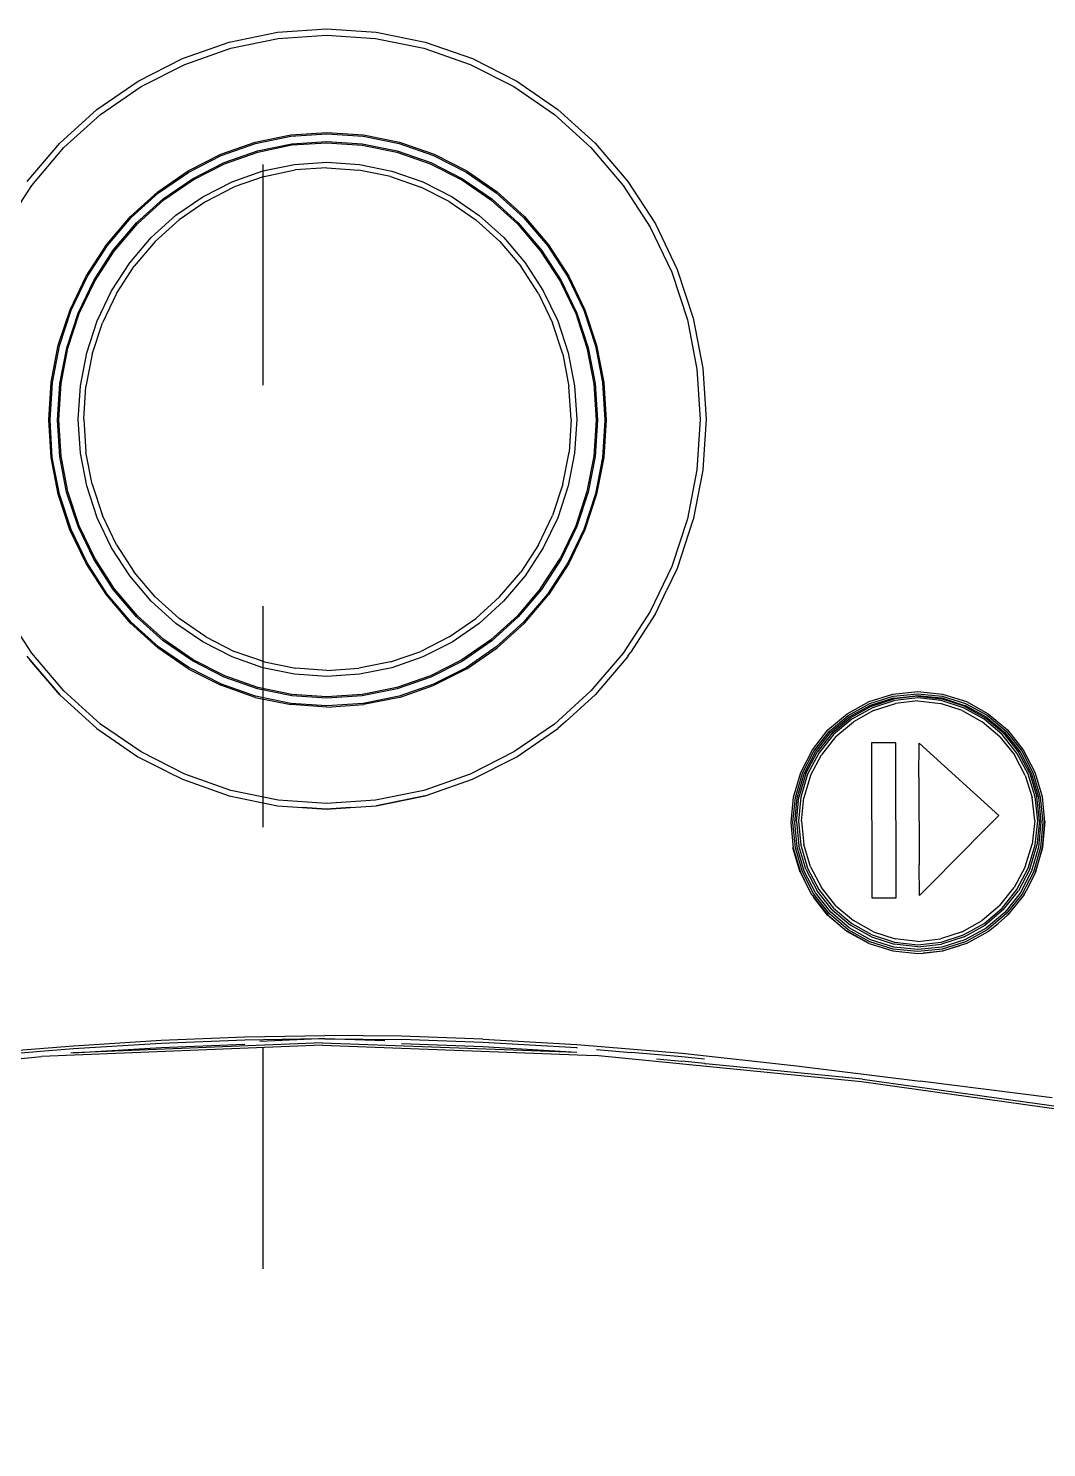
# Model space of a CAD drawing. Extents: x 41.9 to 126, y -21.3 to 38.1.
# Drawn here: x 101.682 to 102.143, y -8.56 to -7.917 of the extents above; entities that cross this region are included whole.
import ezdxf

# ---------------------------------------------------------------- set-up
doc = ezdxf.new("R2010")
doc.units = 0
doc.linetypes.add('(_DASHED_)', pattern=[0.3, 0.2, -0.1])
doc.linetypes.add('DASHDOT2', pattern=[0.5, 0.25, -0.125, 0, -0.125])
for name, color, linetype in [('ARQUITETURA_R07', 8, 'CONTINUOUS'), ('LINHA_EIXO', 8, 'DASHDOT2'), ('LISTAGEM_TEXTO', 7, 'CONTINUOUS')]:
    doc.layers.add(name, color=color, linetype=linetype)

# ---------------------------------------------------------------- blocks, each defined once
blk = doc.blocks.new('VISTAS')
at = {"layer": 'ARQUITETURA_R07'}
for p, q in [((1.89847, 0.64533), (1.90392, 0.64646)), ((1.89864, 0.64463), (1.90401, 0.64574)), ((1.90392, 0.64646), (1.90948, 0.64684)), ((1.90401, 0.64574), (1.90948, 0.64611)), ((1.90948, 0.64684), (1.9151, 0.64645)), ((1.90948, 0.64611), (1.91501, 0.64574)), ((1.91501, 0.64574), (1.92047, 0.64463)), ((1.9151, 0.64645), (1.92064, 0.64533)), ((1.89318, 0.64347), (1.89847, 0.64533)), ((1.89344, 0.6428), (1.89864, 0.64463)), ((1.92047, 0.64463), (1.9257, 0.6428)), ((1.92064, 0.64533), (1.92596, 0.64347)), ((1.88815, 0.64092), (1.89318, 0.64347)), ((1.88849, 0.64029), (1.89344, 0.6428)), ((1.9257, 0.6428), (1.93065, 0.64029)), ((1.92596, 0.64347), (1.93099, 0.64092)), ((1.8835, 0.63771), (1.88815, 0.64092)), ((1.93099, 0.64092), (1.93564, 0.63771)), ((1.8839, 0.63713), (1.88849, 0.64029)), ((1.93065, 0.64029), (1.93524, 0.63713)), ((1.87928, 0.6339), (1.8835, 0.63771)), ((1.93564, 0.63771), (1.93986, 0.6339)), ((1.87976, 0.63338), (1.8839, 0.63713)), ((1.93524, 0.63713), (1.93938, 0.63338)), ((1.9014, 0.634), (1.90541, 0.63483)), ((1.90144, 0.63385), (1.90542, 0.63468)), ((1.90541, 0.63483), (1.90949, 0.63511)), ((1.90542, 0.63468), (1.90949, 0.63495)), ((1.90949, 0.63511), (1.91363, 0.63483)), ((1.90949, 0.63495), (1.91362, 0.63467)), ((1.91362, 0.63467), (1.91768, 0.63385)), ((1.91363, 0.63483), (1.91772, 0.634)), ((1.87559, 0.62955), (1.87928, 0.6339)), ((1.87612, 0.6291), (1.87976, 0.63338)), ((1.89751, 0.63264), (1.9014, 0.634)), ((1.89756, 0.63249), (1.90144, 0.63385)), ((1.89789, 0.63169), (1.90166, 0.63301)), ((1.89794, 0.63156), (1.9017, 0.63288)), ((1.90166, 0.63301), (1.90554, 0.63381)), ((1.9017, 0.63288), (1.90556, 0.63368)), ((1.90554, 0.63381), (1.90949, 0.63408)), ((1.90556, 0.63368), (1.90949, 0.63394)), ((1.90949, 0.63408), (1.91351, 0.63381)), ((1.90949, 0.63394), (1.91349, 0.63367)), ((1.91349, 0.63367), (1.91743, 0.63287)), ((1.91351, 0.63381), (1.91746, 0.633)), ((1.91743, 0.63287), (1.9212, 0.63155)), ((1.91746, 0.633), (1.92126, 0.63168)), ((1.91768, 0.63385), (1.92158, 0.63248)), ((1.91772, 0.634), (1.92163, 0.63263)), ((1.93938, 0.63338), (1.94302, 0.6291)), ((1.93986, 0.6339), (1.94355, 0.62955)), ((1.89381, 0.63076), (1.89751, 0.63264)), ((1.89388, 0.63062), (1.89756, 0.63249)), ((1.89431, 0.62986), (1.89789, 0.63169)), ((1.89438, 0.62975), (1.89794, 0.63156)), ((1.90227, 0.63074), (1.90585, 0.63148)), ((1.90585, 0.63148), (1.9095, 0.63172)), ((1.9095, 0.63172), (1.9132, 0.63147)), ((1.9132, 0.63147), (1.91686, 0.63073)), ((1.9212, 0.63155), (1.92477, 0.62974)), ((1.92126, 0.63168), (1.92484, 0.62986)), ((1.92158, 0.63248), (1.92526, 0.63061)), ((1.92163, 0.63263), (1.92533, 0.63075)), ((1.89038, 0.62839), (1.89381, 0.63076)), ((1.89047, 0.62827), (1.89388, 0.63062)), ((1.89098, 0.62757), (1.89431, 0.62986)), ((1.89108, 0.62747), (1.89438, 0.62975)), ((1.89879, 0.62951), (1.90227, 0.63074)), ((1.90243, 0.63013), (1.89903, 0.62893)), ((1.90243, 0.63013), (1.90593, 0.63085)), ((1.9095, 0.63109), (1.90593, 0.63085)), ((1.9095, 0.63109), (1.91312, 0.63084)), ((1.91669, 0.63012), (1.91312, 0.63084)), ((1.91669, 0.63012), (1.92012, 0.62892)), ((1.91686, 0.63073), (1.92036, 0.62951)), ((1.92477, 0.62974), (1.92807, 0.62746)), ((1.92484, 0.62986), (1.92816, 0.62757)), ((1.92526, 0.63061), (1.92867, 0.62826)), ((1.92533, 0.63075), (1.92876, 0.62839)), ((1.87306, 0.62438), (1.87612, 0.6291)), ((1.88728, 0.62559), (1.89038, 0.62839)), ((1.88738, 0.62548), (1.89047, 0.62827)), ((1.89548, 0.62783), (1.89879, 0.62951)), ((1.8958, 0.62729), (1.89903, 0.62893)), ((1.92335, 0.62728), (1.92012, 0.62892)), ((1.92036, 0.62951), (1.92367, 0.62783)), ((1.92867, 0.62826), (1.93176, 0.62547)), ((1.92876, 0.62839), (1.93186, 0.6256)), ((1.94302, 0.6291), (1.94608, 0.62438)), ((1.94355, 0.62955), (1.94667, 0.62475)), ((1.88798, 0.62486), (1.89098, 0.62757)), ((1.88808, 0.62477), (1.89108, 0.62747)), ((1.89241, 0.62572), (1.89548, 0.62783)), ((1.8958, 0.62729), (1.8928, 0.62522)), ((1.92335, 0.62728), (1.92634, 0.62522)), ((1.92367, 0.62783), (1.92673, 0.62571)), ((1.92807, 0.62746), (1.93106, 0.62476)), ((1.92816, 0.62757), (1.93116, 0.62485)), ((1.88456, 0.62239), (1.88728, 0.62559)), ((1.88468, 0.62229), (1.88738, 0.62548)), ((1.88535, 0.62176), (1.88798, 0.62486)), ((1.88964, 0.62321), (1.89241, 0.62572)), ((1.89009, 0.62277), (1.8928, 0.62522)), ((1.92906, 0.62277), (1.92634, 0.62522)), ((1.92673, 0.62571), (1.92951, 0.62321)), ((1.93116, 0.62485), (1.9338, 0.62176)), ((1.93176, 0.62547), (1.93447, 0.62229)), ((1.93186, 0.6256), (1.93458, 0.62239)), ((1.88546, 0.62168), (1.88808, 0.62477)), ((1.93106, 0.62476), (1.93368, 0.62168)), ((1.94608, 0.62438), (1.94852, 0.61928)), ((1.94667, 0.62475), (1.94914, 0.61957)), ((1.88227, 0.61885), (1.88456, 0.62239)), ((1.8824, 0.61877), (1.88468, 0.62229)), ((1.88313, 0.61834), (1.88535, 0.62176)), ((1.88325, 0.61827), (1.88546, 0.62168)), ((1.88721, 0.62035), (1.88964, 0.62321)), ((1.89009, 0.62277), (1.88771, 0.61997)), ((1.92906, 0.62277), (1.93143, 0.61997)), ((1.92951, 0.62321), (1.93194, 0.62035)), ((1.93368, 0.62168), (1.93589, 0.61827)), ((1.9338, 0.62176), (1.93602, 0.61833)), ((1.93447, 0.62229), (1.93675, 0.61877)), ((1.93458, 0.62239), (1.93687, 0.61885)), ((1.88516, 0.61719), (1.88721, 0.62035)), ((1.93194, 0.62035), (1.93399, 0.61718)), ((1.88045, 0.61504), (1.88227, 0.61885)), ((1.88058, 0.61497), (1.8824, 0.61877)), ((1.88571, 0.61688), (1.88771, 0.61997)), ((1.93344, 0.61688), (1.93143, 0.61997)), ((1.93675, 0.61877), (1.93857, 0.61497)), ((1.93687, 0.61885), (1.9387, 0.61504)), ((1.94852, 0.61928), (1.9503, 0.61389)), ((1.94914, 0.61957), (1.95094, 0.61409)), ((1.88136, 0.61464), (1.88313, 0.61834)), ((1.88149, 0.61459), (1.88325, 0.61827)), ((1.88353, 0.61377), (1.88516, 0.61719)), ((1.88571, 0.61688), (1.88411, 0.61354)), ((1.93344, 0.61688), (1.93503, 0.61354)), ((1.93399, 0.61718), (1.93562, 0.61377)), ((1.93589, 0.61827), (1.93765, 0.61459)), ((1.93602, 0.61833), (1.93778, 0.61464)), ((1.87912, 0.61101), (1.88045, 0.61504)), ((1.87926, 0.61096), (1.88058, 0.61497)), ((1.88008, 0.61073), (1.88136, 0.61464)), ((1.88021, 0.6107), (1.88149, 0.61459)), ((1.88234, 0.61017), (1.88353, 0.61377)), ((1.93562, 0.61377), (1.93681, 0.61017)), ((1.93765, 0.61459), (1.93893, 0.61071)), ((1.93778, 0.61464), (1.93907, 0.61073)), ((1.93857, 0.61497), (1.93989, 0.61096)), ((1.9387, 0.61504), (1.94002, 0.61101)), ((1.9503, 0.61389), (1.95137, 0.60829)), ((1.95094, 0.61409), (1.95204, 0.60841)), ((1.88295, 0.61002), (1.88411, 0.61354)), ((1.93619, 0.61002), (1.93503, 0.61354)), ((1.87832, 0.60682), (1.87912, 0.61101)), ((1.87846, 0.60679), (1.87926, 0.61096)), ((1.8793, 0.60668), (1.88008, 0.61073)), ((1.87944, 0.60667), (1.88021, 0.6107)), ((1.93893, 0.61071), (1.93971, 0.60666)), ((1.93907, 0.61073), (1.93985, 0.60667)), ((1.93989, 0.61096), (1.94069, 0.60679)), ((1.94002, 0.61101), (1.94083, 0.60681)), ((1.88162, 0.60642), (1.88234, 0.61017)), ((1.88295, 0.61002), (1.88225, 0.60635)), ((1.93619, 0.61002), (1.93689, 0.60635)), ((1.93681, 0.61017), (1.93752, 0.60641)), ((1.95137, 0.60829), (1.95173, 0.6026)), ((1.95204, 0.60841), (1.9524, 0.60263)), ((1.87804, 0.60256), (1.87832, 0.60682)), ((1.87819, 0.60255), (1.87846, 0.60679)), ((1.87903, 0.60255), (1.8793, 0.60668)), ((1.87918, 0.60256), (1.87944, 0.60667)), ((1.88137, 0.60261), (1.88162, 0.60642)), ((1.88201, 0.60263), (1.88225, 0.60635)), ((1.93713, 0.60262), (1.93689, 0.60635)), ((1.93752, 0.60641), (1.93777, 0.6026)), ((1.93971, 0.60666), (1.93997, 0.60255)), ((1.93985, 0.60667), (1.94011, 0.60254)), ((1.94069, 0.60679), (1.94096, 0.60254)), ((1.94083, 0.60681), (1.9411, 0.60255)), ((1.87831, 0.59832), (1.87804, 0.60256)), ((1.87845, 0.59832), (1.87819, 0.60255)), ((1.87929, 0.59844), (1.87903, 0.60255)), ((1.87944, 0.59847), (1.87918, 0.60256)), ((1.88162, 0.59881), (1.88137, 0.60261)), ((1.88201, 0.60263), (1.88225, 0.59892)), ((1.93713, 0.60262), (1.9369, 0.59892)), ((1.93777, 0.6026), (1.93753, 0.59881)), ((1.93997, 0.60255), (1.93971, 0.59846)), ((1.94011, 0.60254), (1.93985, 0.59843)), ((1.94096, 0.60254), (1.94069, 0.59832)), ((1.9411, 0.60255), (1.94083, 0.59831)), ((1.95173, 0.6026), (1.95137, 0.59693)), ((1.9524, 0.60263), (1.95204, 0.59691)), ((1.87912, 0.59415), (1.87831, 0.59832)), ((1.87925, 0.59417), (1.87845, 0.59832)), ((1.88007, 0.5944), (1.87929, 0.59844)), ((1.88021, 0.59445), (1.87944, 0.59847)), ((1.88234, 0.59509), (1.88162, 0.59881)), ((1.88295, 0.59528), (1.88225, 0.59892)), ((1.93619, 0.59528), (1.9369, 0.59892)), ((1.93753, 0.59881), (1.93681, 0.59509)), ((1.93971, 0.59846), (1.93893, 0.59445)), ((1.93985, 0.59843), (1.93907, 0.5944)), ((1.94069, 0.59832), (1.93989, 0.59418)), ((1.94083, 0.59831), (1.94002, 0.59415)), ((1.95137, 0.59693), (1.95029, 0.59137)), ((1.95203, 0.59688), (1.95095, 0.59126)), ((1.95204, 0.59691), (1.95203, 0.59688)), ((1.88136, 0.5905), (1.88007, 0.5944)), ((1.88149, 0.59057), (1.88021, 0.59445)), ((1.88352, 0.59149), (1.88234, 0.59509)), ((1.88295, 0.59528), (1.88411, 0.59176)), ((1.93619, 0.59528), (1.93503, 0.59176)), ((1.93681, 0.59509), (1.93562, 0.59149)), ((1.93893, 0.59445), (1.93765, 0.59057)), ((1.93907, 0.5944), (1.93778, 0.5905)), ((1.88044, 0.59012), (1.87912, 0.59415)), ((1.88057, 0.59017), (1.87925, 0.59417)), ((1.93989, 0.59418), (1.93856, 0.59017)), ((1.94002, 0.59415), (1.93869, 0.59012)), ((1.88515, 0.58807), (1.88352, 0.59149)), ((1.8857, 0.58842), (1.88411, 0.59176)), ((1.93344, 0.58842), (1.93503, 0.59176)), ((1.93562, 0.59149), (1.93398, 0.58807)), ((1.95029, 0.59137), (1.94852, 0.58599)), ((1.94915, 0.58579), (1.95095, 0.59126)), ((1.88227, 0.58631), (1.88044, 0.59012)), ((1.88239, 0.58637), (1.88057, 0.59017)), ((1.88313, 0.5868), (1.88136, 0.5905)), ((1.88325, 0.58691), (1.88149, 0.59057)), ((1.93765, 0.59057), (1.93588, 0.58689)), ((1.93778, 0.5905), (1.93601, 0.5868)), ((1.93856, 0.59017), (1.93675, 0.58637)), ((1.93869, 0.59012), (1.93687, 0.58631)), ((1.8872, 0.58491), (1.88515, 0.58807)), ((1.8857, 0.58842), (1.88771, 0.58533)), ((1.93344, 0.58842), (1.93143, 0.58532)), ((1.93398, 0.58807), (1.93193, 0.5849)), ((1.88456, 0.58277), (1.88227, 0.58631)), ((1.88467, 0.58285), (1.88239, 0.58637)), ((1.88535, 0.58338), (1.88313, 0.5868)), ((1.88546, 0.58348), (1.88325, 0.58691)), ((1.93368, 0.58348), (1.93588, 0.58689)), ((1.93601, 0.5868), (1.93379, 0.58338)), ((1.93675, 0.58637), (1.93446, 0.58285)), ((1.93687, 0.58631), (1.93458, 0.58278)), ((1.88964, 0.58205), (1.8872, 0.58491)), ((1.89008, 0.58253), (1.88771, 0.58533)), ((1.92905, 0.58253), (1.93143, 0.58532)), ((1.93193, 0.5849), (1.9295, 0.58204)), ((1.94852, 0.58599), (1.94608, 0.58089)), ((1.94914, 0.58576), (1.94794, 0.58324)), ((1.94915, 0.58579), (1.94914, 0.58576)), ((1.88798, 0.58028), (1.88535, 0.58338)), ((1.88808, 0.5804), (1.88546, 0.58348)), ((1.93368, 0.58348), (1.93106, 0.58039)), ((1.93379, 0.58338), (1.93116, 0.58028)), ((1.94667, 0.58061), (1.94794, 0.58324)), ((1.88728, 0.57957), (1.88456, 0.58277)), ((1.88738, 0.57967), (1.88467, 0.58285)), ((1.89241, 0.57954), (1.88964, 0.58205)), ((1.89008, 0.58253), (1.8928, 0.58008)), ((1.92905, 0.58253), (1.92634, 0.58008)), ((1.9295, 0.58204), (1.92673, 0.57954)), ((1.93446, 0.58285), (1.93176, 0.57966)), ((1.93186, 0.57957), (1.93458, 0.58278)), ((1.87612, 0.57616), (1.87306, 0.58089)), ((1.89098, 0.57757), (1.88798, 0.58028)), ((1.89107, 0.5777), (1.88808, 0.5804)), ((1.8958, 0.57801), (1.8928, 0.58008)), ((1.92335, 0.57801), (1.92634, 0.58008)), ((1.93106, 0.58039), (1.92807, 0.57769)), ((1.93116, 0.58028), (1.92816, 0.57756)), ((1.94608, 0.58089), (1.94302, 0.57616)), ((1.94666, 0.58058), (1.94384, 0.57623)), ((1.94667, 0.58061), (1.94666, 0.58058)), ((1.88728, 0.57957), (1.89038, 0.57678)), ((1.89047, 0.57688), (1.88738, 0.57967)), ((1.89548, 0.57743), (1.89241, 0.57954)), ((1.92673, 0.57954), (1.92367, 0.57742)), ((1.93176, 0.57966), (1.92867, 0.57687)), ((1.93186, 0.57957), (1.92876, 0.57677)), ((1.89381, 0.57441), (1.89038, 0.57678)), ((1.89388, 0.57453), (1.89047, 0.57688)), ((1.89431, 0.57528), (1.89098, 0.57757)), ((1.89438, 0.57542), (1.89107, 0.5777)), ((1.89879, 0.57575), (1.89548, 0.57743)), ((1.8958, 0.57801), (1.89903, 0.57637)), ((1.92335, 0.57801), (1.92012, 0.57637)), ((1.92367, 0.57742), (1.92036, 0.57575)), ((1.92807, 0.57769), (1.92477, 0.57541)), ((1.92816, 0.57756), (1.92484, 0.57527)), ((1.92867, 0.57687), (1.92526, 0.57452)), ((1.92533, 0.5744), (1.92876, 0.57677)), ((1.87558, 0.57581), (1.8759, 0.57541)), ((1.87928, 0.57143), (1.8759, 0.57541)), ((1.8759, 0.57541), (1.87928, 0.57146)), ((1.87976, 0.57189), (1.87612, 0.57616)), ((1.89789, 0.57346), (1.89431, 0.57528)), ((1.89795, 0.5736), (1.89438, 0.57542)), ((1.90227, 0.57452), (1.89879, 0.57575)), ((1.90244, 0.57517), (1.89903, 0.57637)), ((1.90244, 0.57517), (1.90594, 0.57445)), ((1.9167, 0.57518), (1.91313, 0.57445)), ((1.9167, 0.57518), (1.92012, 0.57637)), ((1.92036, 0.57575), (1.91686, 0.57452)), ((1.92477, 0.57541), (1.92121, 0.5736)), ((1.92484, 0.57527), (1.92126, 0.57346)), ((1.94302, 0.57616), (1.93938, 0.57189)), ((1.94355, 0.57578), (1.93986, 0.57146)), ((1.94356, 0.57581), (1.94355, 0.57578)), ((1.94356, 0.57581), (1.94384, 0.57623)), ((1.89381, 0.57441), (1.89751, 0.57253)), ((1.89757, 0.57265), (1.89388, 0.57453)), ((1.90167, 0.57213), (1.89789, 0.57346)), ((1.9017, 0.57228), (1.89795, 0.5736)), ((1.90585, 0.57378), (1.90227, 0.57452)), ((1.9095, 0.57353), (1.90585, 0.57378)), ((1.9095, 0.57421), (1.90594, 0.57445)), ((1.9095, 0.57421), (1.91313, 0.57445)), ((1.91321, 0.57378), (1.9095, 0.57353)), ((1.91686, 0.57452), (1.91321, 0.57378)), ((1.92121, 0.5736), (1.91743, 0.57228)), ((1.92126, 0.57346), (1.91747, 0.57213)), ((1.92526, 0.57452), (1.92158, 0.57265)), ((1.92533, 0.5744), (1.92164, 0.57253)), ((1.88391, 0.56814), (1.87976, 0.57189)), ((1.90141, 0.57116), (1.89751, 0.57253)), ((1.90144, 0.57129), (1.89757, 0.57265)), ((1.90554, 0.57133), (1.90167, 0.57213)), ((1.90556, 0.57148), (1.9017, 0.57228)), ((1.91743, 0.57228), (1.91349, 0.57149)), ((1.91747, 0.57213), (1.91351, 0.57133)), ((1.92158, 0.57265), (1.91769, 0.57129)), ((1.91772, 0.57116), (1.92164, 0.57253)), ((1.93938, 0.57189), (1.93524, 0.56814)), ((1.87928, 0.57146), (1.88349, 0.56765)), ((1.88349, 0.56765), (1.87928, 0.57143)), ((1.90141, 0.57116), (1.90541, 0.57034)), ((1.90543, 0.57046), (1.90144, 0.57129)), ((1.9095, 0.57005), (1.90541, 0.57034)), ((1.9095, 0.57019), (1.90543, 0.57046)), ((1.9095, 0.57106), (1.90554, 0.57133)), ((1.9095, 0.57122), (1.90556, 0.57148)), ((1.91349, 0.57149), (1.9095, 0.57122)), ((1.91351, 0.57133), (1.9095, 0.57106)), ((1.91362, 0.57046), (1.9095, 0.57019)), ((1.9095, 0.57005), (1.91364, 0.57034)), ((1.91769, 0.57129), (1.91362, 0.57046)), ((1.91772, 0.57116), (1.91364, 0.57034)), ((1.93656, 0.56845), (1.93986, 0.57146)), ((1.96836, 0.56931), (1.97084, 0.57068)), ((1.96847, 0.56912), (1.97091, 0.57047)), ((1.96859, 0.56895), (1.971, 0.57028)), ((1.97084, 0.57068), (1.97354, 0.57152)), ((1.97091, 0.57047), (1.97358, 0.5713)), ((1.971, 0.57028), (1.97362, 0.5711)), ((1.97107, 0.57025), (1.97362, 0.5711)), ((1.97112, 0.57018), (1.97369, 0.57101)), ((1.97374, 0.57082), (1.97121, 0.56999)), ((1.97135, 0.56967), (1.97381, 0.57048)), ((1.97354, 0.57152), (1.97635, 0.57181)), ((1.97358, 0.5713), (1.97635, 0.57158)), ((1.97362, 0.5711), (1.97367, 0.57108)), ((1.97367, 0.57108), (1.97575, 0.57129)), ((1.97637, 0.5713), (1.97369, 0.57101)), ((1.97637, 0.57111), (1.97374, 0.57082)), ((1.97637, 0.57077), (1.97381, 0.57048)), ((1.97575, 0.57129), (1.97635, 0.57138)), ((1.97635, 0.57181), (1.97915, 0.57152)), ((1.97635, 0.57158), (1.97911, 0.5713)), ((1.97635, 0.57138), (1.97702, 0.57129)), ((1.97637, 0.5713), (1.97903, 0.57101)), ((1.97899, 0.57082), (1.97637, 0.57111)), ((1.97637, 0.57077), (1.97892, 0.57048)), ((1.97702, 0.57129), (1.97905, 0.57107)), ((1.97702, 0.57129), (1.97907, 0.5711)), ((1.98138, 0.56967), (1.97892, 0.57048)), ((1.98151, 0.56999), (1.97899, 0.57082)), ((1.9816, 0.57018), (1.97903, 0.57101)), ((1.97907, 0.5711), (1.98164, 0.57025)), ((1.97911, 0.5713), (1.98176, 0.57047)), ((1.97915, 0.57152), (1.98184, 0.57068)), ((1.98164, 0.57025), (1.98168, 0.57028)), ((1.98168, 0.57028), (1.98409, 0.56895)), ((1.98176, 0.57047), (1.9842, 0.56913)), ((1.98184, 0.57068), (1.98432, 0.56931)), ((1.96619, 0.56747), (1.96836, 0.56931)), ((1.96633, 0.56731), (1.96847, 0.56912)), ((1.96649, 0.56717), (1.96859, 0.56895)), ((1.96667, 0.56711), (1.96875, 0.56886)), ((1.96888, 0.56869), (1.96683, 0.56697)), ((1.97112, 0.57018), (1.96875, 0.56886)), ((1.97121, 0.56999), (1.96888, 0.56869)), ((1.97135, 0.56967), (1.96908, 0.5684)), ((1.98138, 0.56967), (1.98364, 0.5684)), ((1.98384, 0.56869), (1.98151, 0.56999)), ((1.9816, 0.57018), (1.98396, 0.56886)), ((1.98589, 0.56696), (1.98384, 0.56869)), ((1.98604, 0.5671), (1.98396, 0.56886)), ((1.98409, 0.56895), (1.98619, 0.56717)), ((1.9842, 0.56913), (1.98635, 0.56732)), ((1.98432, 0.56931), (1.98649, 0.56748)), ((1.88349, 0.56765), (1.88813, 0.56443)), ((1.88849, 0.56498), (1.88391, 0.56814)), ((1.93524, 0.56814), (1.93065, 0.56498)), ((1.93099, 0.56444), (1.93565, 0.56765)), ((1.93656, 0.56845), (1.93565, 0.56765)), ((1.96442, 0.56522), (1.96619, 0.56747)), ((1.96459, 0.56509), (1.96633, 0.56731)), ((1.96477, 0.56499), (1.96649, 0.56717)), ((1.96667, 0.56711), (1.96497, 0.56497)), ((1.96708, 0.56672), (1.96908, 0.5684)), ((1.98564, 0.56671), (1.98364, 0.5684)), ((1.98604, 0.5671), (1.98774, 0.56496)), ((1.98619, 0.56717), (1.98792, 0.565)), ((1.98635, 0.56732), (1.9881, 0.56511)), ((1.98649, 0.56748), (1.98828, 0.56524)), ((1.96683, 0.56697), (1.96515, 0.56486)), ((1.96708, 0.56672), (1.96544, 0.56467)), ((1.97388, 0.56602), (1.97113, 0.56602)), ((1.97113, 0.56602), (1.97114, 0.54846)), ((1.9739, 0.54846), (1.97388, 0.56602)), ((1.97648, 0.56213), (1.97651, 0.56596)), ((1.97651, 0.56596), (1.9855, 0.55781)), ((1.98564, 0.56671), (1.98727, 0.56466)), ((1.98757, 0.56485), (1.98589, 0.56696)), ((1.88815, 0.56441), (1.88813, 0.56443)), ((1.89149, 0.56272), (1.88815, 0.56441)), ((1.89344, 0.56247), (1.88849, 0.56498)), ((1.93065, 0.56498), (1.92571, 0.56246)), ((1.92596, 0.56189), (1.93099, 0.56444)), ((1.9631, 0.56266), (1.96442, 0.56522)), ((1.9633, 0.56257), (1.96459, 0.56509)), ((1.9635, 0.5625), (1.96477, 0.56499)), ((1.96369, 0.56253), (1.96497, 0.56497)), ((1.96515, 0.56486), (1.96389, 0.56246)), ((1.96421, 0.56233), (1.96544, 0.56467)), ((1.9885, 0.56233), (1.98727, 0.56466)), ((1.98883, 0.56246), (1.98757, 0.56485)), ((1.98902, 0.56253), (1.98774, 0.56496)), ((1.98792, 0.565), (1.98921, 0.56252)), ((1.9881, 0.56511), (1.98941, 0.5626)), ((1.98828, 0.56524), (1.9896, 0.56269)), ((1.89149, 0.56272), (1.89318, 0.56189)), ((1.89864, 0.56064), (1.89344, 0.56247)), ((1.92571, 0.56246), (1.92047, 0.56063)), ((1.9623, 0.55988), (1.9631, 0.56266)), ((1.9625, 0.55983), (1.9633, 0.56257)), ((1.96271, 0.5598), (1.9635, 0.5625)), ((1.96369, 0.56253), (1.96291, 0.55988)), ((1.96389, 0.56246), (1.96311, 0.55985)), ((1.96421, 0.56233), (1.96345, 0.55979)), ((1.9885, 0.56233), (1.98929, 0.55982)), ((1.98963, 0.55989), (1.98883, 0.56246)), ((1.98902, 0.56253), (1.98983, 0.55992)), ((1.98921, 0.56252), (1.99, 0.55985)), ((1.98941, 0.5626), (1.99021, 0.55988)), ((1.9896, 0.56269), (1.99042, 0.55994)), ((1.89318, 0.56189), (1.89847, 0.56003)), ((1.90401, 0.55953), (1.89864, 0.56064)), ((1.92047, 0.56063), (1.91502, 0.55953)), ((1.92064, 0.56003), (1.92596, 0.56189)), ((1.97648, 0.56213), (1.97649, 0.55221)), ((1.89847, 0.56003), (1.90392, 0.5589)), ((1.90948, 0.55915), (1.90401, 0.55953)), ((1.91502, 0.55953), (1.90948, 0.55915)), ((1.9151, 0.5589), (1.92064, 0.56003)), ((1.92064, 0.56), (1.91511, 0.55888)), ((1.96202, 0.557), (1.9623, 0.55988)), ((1.96223, 0.55699), (1.9625, 0.55983)), ((1.96244, 0.557), (1.96271, 0.5598)), ((1.96264, 0.55712), (1.96291, 0.55988)), ((1.96311, 0.55985), (1.96284, 0.55714)), ((1.96319, 0.55715), (1.96345, 0.55979)), ((1.98957, 0.55721), (1.98929, 0.55982)), ((1.98991, 0.5572), (1.98963, 0.55989)), ((1.99011, 0.55719), (1.98983, 0.55992)), ((1.99, 0.55985), (1.99028, 0.55706)), ((1.99021, 0.55988), (1.99049, 0.55705)), ((1.99042, 0.55994), (1.9907, 0.55706)), ((1.90392, 0.5589), (1.90673, 0.55868)), ((1.90948, 0.5585), (1.90673, 0.55868)), ((1.90673, 0.55868), (1.90948, 0.55852)), ((1.91218, 0.55868), (1.90948, 0.5585)), ((1.90948, 0.55852), (1.91218, 0.55868)), ((1.91218, 0.55868), (1.9151, 0.5589)), ((1.9855, 0.55781), (1.98264, 0.55491)), ((1.96229, 0.55411), (1.96202, 0.557)), ((1.9625, 0.55415), (1.96223, 0.55699)), ((1.96271, 0.5542), (1.96244, 0.557)), ((1.96264, 0.55712), (1.96291, 0.55436)), ((1.96284, 0.55714), (1.96311, 0.55442)), ((1.96319, 0.55715), (1.96345, 0.55451)), ((1.98957, 0.55721), (1.98928, 0.55456)), ((1.98962, 0.55448), (1.98991, 0.5572)), ((1.99011, 0.55719), (1.98982, 0.55441)), ((1.99028, 0.55706), (1.99002, 0.55422)), ((1.99049, 0.55705), (1.99022, 0.55417)), ((1.9907, 0.55706), (1.99043, 0.55414)), ((1.9905, 0.5542), (1.99077, 0.55713)), ((1.96222, 0.55416), (1.96222, 0.55413)), ((1.96349, 0.55151), (1.96271, 0.5542)), ((1.96369, 0.55171), (1.96291, 0.55436)), ((1.96311, 0.55442), (1.96389, 0.55182)), ((1.96421, 0.55197), (1.96345, 0.55451)), ((1.98219, 0.55445), (1.97653, 0.54873)), ((1.98219, 0.55445), (1.98264, 0.55491)), ((1.98849, 0.552), (1.98928, 0.55456)), ((1.98882, 0.55184), (1.98962, 0.55448)), ((1.98902, 0.55173), (1.98982, 0.55441)), ((1.99002, 0.55422), (1.98923, 0.55149)), ((1.99022, 0.55417), (1.98943, 0.55139)), ((1.99049, 0.55416), (1.9905, 0.5542)), ((1.96303, 0.55137), (1.96222, 0.55413)), ((1.9631, 0.55134), (1.96229, 0.55411)), ((1.9633, 0.55141), (1.9625, 0.55415)), ((1.98968, 0.55137), (1.99049, 0.55416)), ((1.99043, 0.55414), (1.98968, 0.55137)), ((1.96303, 0.55137), (1.96405, 0.54939)), ((1.96405, 0.54939), (1.9631, 0.55134)), ((1.9646, 0.54889), (1.9633, 0.55141)), ((1.96478, 0.54903), (1.96349, 0.55151)), ((1.96369, 0.55171), (1.96497, 0.54927)), ((1.96389, 0.55182), (1.96514, 0.54941)), ((1.96421, 0.55197), (1.96544, 0.54963)), ((1.97653, 0.54873), (1.97649, 0.55221)), ((1.98849, 0.552), (1.98726, 0.54964)), ((1.98756, 0.54943), (1.98882, 0.55184)), ((1.98902, 0.55173), (1.98774, 0.54928)), ((1.98923, 0.55149), (1.98794, 0.549)), ((1.98943, 0.55139), (1.98811, 0.54886)), ((1.98968, 0.55133), (1.98859, 0.54923)), ((1.98962, 0.55132), (1.98859, 0.54923)), ((1.98968, 0.55133), (1.98962, 0.55132)), ((1.98968, 0.55133), (1.98968, 0.55137)), ((1.96437, 0.5488), (1.96405, 0.54939)), ((1.96514, 0.54941), (1.96682, 0.54731)), ((1.96708, 0.54758), (1.96544, 0.54963)), ((1.98563, 0.54759), (1.98726, 0.54964)), ((1.98589, 0.54731), (1.98756, 0.54943)), ((1.96442, 0.54878), (1.96437, 0.5488)), ((1.96616, 0.54655), (1.96442, 0.54878)), ((1.96442, 0.54878), (1.96458, 0.54851)), ((1.96615, 0.54652), (1.96458, 0.54851)), ((1.96458, 0.54851), (1.96616, 0.54655)), ((1.96635, 0.54668), (1.9646, 0.54889)), ((1.9665, 0.54684), (1.96478, 0.54903)), ((1.96667, 0.54713), (1.96497, 0.54927)), ((1.97114, 0.54846), (1.9739, 0.54846)), ((1.98604, 0.54714), (1.98774, 0.54928)), ((1.98794, 0.549), (1.9862, 0.54683)), ((1.98811, 0.54886), (1.98635, 0.54666)), ((1.98829, 0.54875), (1.98655, 0.54654)), ((1.98834, 0.54879), (1.98829, 0.54875)), ((1.98829, 0.54875), (1.98834, 0.54875)), ((1.98834, 0.54879), (1.98859, 0.54923)), ((1.98834, 0.54879), (1.98834, 0.54875)), ((1.96834, 0.54467), (1.96615, 0.54652)), ((1.9662, 0.54653), (1.96616, 0.54655)), ((1.9662, 0.54653), (1.96834, 0.5447)), ((1.96848, 0.54486), (1.96635, 0.54668)), ((1.9686, 0.54506), (1.9665, 0.54684)), ((1.96667, 0.54713), (1.96875, 0.54538)), ((1.96682, 0.54731), (1.96887, 0.54558)), ((1.96708, 0.54758), (1.96907, 0.5459)), ((1.98563, 0.54759), (1.98364, 0.5459)), ((1.98384, 0.54558), (1.98589, 0.54731)), ((1.98604, 0.54714), (1.98396, 0.54538)), ((1.9862, 0.54683), (1.98409, 0.54505)), ((1.98635, 0.54666), (1.98421, 0.54485)), ((1.9865, 0.54651), (1.98544, 0.54557)), ((1.98655, 0.54654), (1.9865, 0.54651)), ((1.98655, 0.5465), (1.9865, 0.54651)), ((1.98655, 0.5465), (1.98655, 0.54654)), ((1.96834, 0.5447), (1.96837, 0.54469)), ((1.97081, 0.54329), (1.96834, 0.54467)), ((1.97083, 0.54332), (1.96837, 0.54469)), ((1.97092, 0.5435), (1.96848, 0.54486)), ((1.97101, 0.54372), (1.9686, 0.54506)), ((1.97112, 0.54406), (1.96875, 0.54538)), ((1.96887, 0.54558), (1.9712, 0.54428)), ((1.97134, 0.54463), (1.96907, 0.5459)), ((1.97134, 0.54463), (1.9738, 0.54382)), ((1.98137, 0.54463), (1.97891, 0.54382)), ((1.98137, 0.54463), (1.98364, 0.5459)), ((1.98151, 0.54428), (1.98384, 0.54558)), ((1.98159, 0.54406), (1.98396, 0.54538)), ((1.98409, 0.54505), (1.98168, 0.54372)), ((1.98421, 0.54485), (1.98176, 0.5435)), ((1.98187, 0.54332), (1.98432, 0.54468)), ((1.98432, 0.54468), (1.98436, 0.5447)), ((1.98436, 0.5447), (1.98544, 0.54557)), ((1.97083, 0.54332), (1.97353, 0.54248)), ((1.97358, 0.54267), (1.97092, 0.5435)), ((1.97362, 0.5429), (1.97101, 0.54372)), ((1.97112, 0.54406), (1.97369, 0.54323)), ((1.9712, 0.54428), (1.97373, 0.54346)), ((1.97636, 0.54294), (1.97369, 0.54323)), ((1.97373, 0.54346), (1.97636, 0.54317)), ((1.97636, 0.54353), (1.9738, 0.54382)), ((1.97636, 0.54353), (1.97891, 0.54382)), ((1.97636, 0.54317), (1.97898, 0.54346)), ((1.97636, 0.54294), (1.97903, 0.54323)), ((1.97898, 0.54346), (1.98151, 0.54428)), ((1.98159, 0.54406), (1.97903, 0.54323)), ((1.98168, 0.54372), (1.97906, 0.5429)), ((1.98176, 0.5435), (1.97911, 0.54267)), ((1.98116, 0.54306), (1.97916, 0.54244)), ((1.97916, 0.54248), (1.98116, 0.54306)), ((1.98184, 0.54331), (1.98116, 0.54306)), ((1.98187, 0.54332), (1.98184, 0.54331)), ((1.97353, 0.54248), (1.97635, 0.54219)), ((1.97635, 0.54215), (1.97353, 0.54244)), ((1.97634, 0.54239), (1.97358, 0.54267)), ((1.97634, 0.54262), (1.97362, 0.5429)), ((1.97906, 0.5429), (1.97634, 0.54262)), ((1.97911, 0.54267), (1.97634, 0.54239)), ((1.97635, 0.54219), (1.97694, 0.54221)), ((1.97694, 0.54221), (1.97916, 0.54248)), ((1.97916, 0.54244), (1.97694, 0.54221)), ((1.86988, 0.53087), (1.88083, 0.53174)), ((1.909, 0.53181), (1.87723, 0.53052)), ((1.88083, 0.53174), (1.89076, 0.53235)), ((1.909, 0.53206), (1.88083, 0.53092)), ((1.89076, 0.53198), (1.88083, 0.53137)), ((1.89076, 0.53235), (1.90022, 0.53273)), ((1.90022, 0.53236), (1.89076, 0.53198)), ((1.89076, 0.53153), (1.90022, 0.53191)), ((1.90022, 0.53273), (1.90927, 0.53289)), ((1.9086, 0.53251), (1.90022, 0.53236)), ((1.9086, 0.53251), (1.90192, 0.53223)), ((1.90874, 0.53251), (1.9086, 0.53251)), ((1.90899, 0.53252), (1.90874, 0.53251)), ((1.90917, 0.53252), (1.90899, 0.53252)), ((1.909, 0.53206), (1.93779, 0.531)), ((1.909, 0.53181), (1.93986, 0.53064)), ((1.90927, 0.53252), (1.90917, 0.53252)), ((1.91794, 0.53282), (1.90927, 0.53289)), ((1.90927, 0.53252), (1.91794, 0.53244)), ((1.91605, 0.53227), (1.90927, 0.53252)), ((1.92714, 0.53249), (1.91794, 0.53282)), ((1.92714, 0.53211), (1.91794, 0.53244)), ((1.91794, 0.53198), (1.92714, 0.53163)), ((1.92714, 0.53249), (1.93778, 0.53186)), ((1.93778, 0.53148), (1.92714, 0.53211)), ((1.93778, 0.53186), (1.94968, 0.53088)), ((1.84566, 0.52737), (1.87723, 0.53052)), ((1.8771, 0.53108), (1.86989, 0.53048)), ((1.88083, 0.53137), (1.8771, 0.53108)), ((1.88083, 0.53092), (1.88056, 0.5309)), ((1.88083, 0.53092), (1.89076, 0.53153)), ((1.92714, 0.53163), (1.93779, 0.531)), ((1.93784, 0.53147), (1.93778, 0.53148)), ((1.96999, 0.52765), (1.93986, 0.53064)), ((1.93999, 0.5313), (1.94394, 0.53096)), ((1.94966, 0.53049), (1.94394, 0.53096)), ((1.9468, 0.53024), (1.94965, 0.53)), ((1.95224, 0.5302), (1.94966, 0.53049)), ((1.94968, 0.53088), (1.96263, 0.52946)), ((1.95227, 0.52971), (1.94965, 0.53)), ((1.95227, 0.52971), (1.95237, 0.5297)), ((1.97011, 0.52796), (1.95237, 0.5297)), ((1.96263, 0.52946), (1.9766, 0.52774)), ((1.99958, 0.52351), (1.96999, 0.52765)), ((1.97011, 0.52796), (1.9997, 0.52383)), ((1.99156, 0.52585), (1.9766, 0.52774))]:
    blk.add_line(p, q, dxfattribs=at)

msp = doc.modelspace()

# ---------------------------------------------------------------- linework, layer by layer
at = {"layer": 'LINHA_EIXO', "linetype": '(_DASHED_)', "ltscale": 0.5}
msp.add_line((101.78853, -12.27892), (101.78853, 2.88269), dxfattribs=at)

# ---------------------------------------------------------------- block references
at = {"layer": 'LISTAGEM_TEXTO', "xscale": 4, "yscale": 4, "zscale": 4}
msp.add_blockref('VISTAS', (94.17935, -10.50483), dxfattribs=at)

doc.saveas('drawing.dxf')
